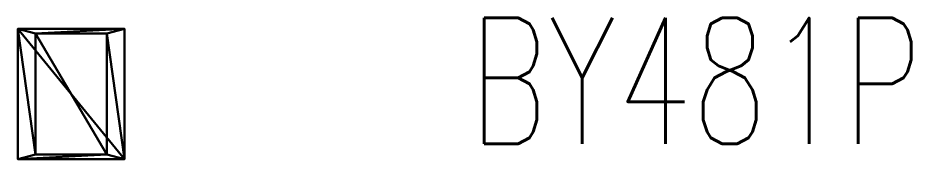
# Model space of a CAD drawing. Extents: x -8 to 729, y -363 to 534.
# Drawn here: x 445.885 to 449.995, y 90.893 to 91.543 of the extents above; entities that cross this region are included whole.
import ezdxf

# ---------------------------------------------------------------- set-up
doc = ezdxf.new("R2010")
doc.units = 0
doc.header["$LTSCALE"] = 0.8
doc.header["$MEASUREMENT"] = 0
doc.layers.get('0').update_dxf_attribs({"color": 3, "linetype": 'CONTINUOUS'})
doc.layers.add('Desenho base', color=7, linetype='CONTINUOUS')
doc.layers.add('DLX_BLD1_LUM', color=7, linetype='CONTINUOUS', true_color=0xffd400)
doc.styles.add('PEN', font='ROMANS.SHX', dxfattribs={"width": 0.7, "height": 1})

# ---------------------------------------------------------------- blocks, each defined once
blk = doc.blocks.new('6449_2_0')
mesh = blk.add_polyface()
corners = [(-0.245, 0.3), (-0.245, -0.3, -0.085), (-0.245, -0.3), (-0.245, -0.3, -0.085), (-0.245, 0.3), (-0.245, 0.3, -0.085), (-0.245, -0.3), (0.245, -0.3, -0.085), (0.245, -0.3), (0.245, -0.3, -0.085), (-0.245, -0.3), (-0.245, -0.3, -0.085), (0.245, -0.3), (0.245, 0.3, -0.085), (0.245, 0.3), (0.245, 0.3, -0.085), (0.245, -0.3), (0.245, -0.3, -0.085), (0.245, 0.3), (-0.245, 0.3, -0.085), (-0.245, 0.3), (-0.245, 0.3, -0.085), (0.245, 0.3), (0.245, 0.3, -0.085), (0.245, -0.3, -0.085), (0.164, 0.278, -0.085), (0.245, 0.3, -0.085), (0.245, 0.3, -0.085), (-0.164, 0.278, -0.085), (-0.245, 0.3, -0.085), (0.245, 0.3, -0.085), (0.164, 0.278, -0.085), (-0.164, 0.278, -0.085), (0.245, -0.3, -0.085), (0.164, -0.278, -0.085), (0.164, 0.278, -0.085), (-0.245, -0.3, -0.085), (0.164, -0.278, -0.085), (0.245, -0.3, -0.085), (-0.245, -0.3, -0.085), (-0.164, -0.278, -0.085), (0.164, -0.278, -0.085), (-0.245, 0.3, -0.085), (-0.164, -0.278, -0.085), (-0.245, -0.3, -0.085), (-0.164, -0.278, -0.085), (-0.245, 0.3, -0.085), (-0.164, 0.278, -0.085), (-0.245, 0.3), (0.245, -0.3), (0.245, 0.3), (0.245, -0.3), (-0.245, 0.3), (-0.245, -0.3)]
mesh.append_faces([[corners[k] for k in face] for face in [(0, 1, 2), (3, 4, 5), (6, 7, 8), (9, 10, 11), (12, 13, 14), (15, 16, 17), (18, 19, 20), (21, 22, 23), (24, 25, 26), (27, 28, 29), (30, 31, 32), (33, 34, 35), (36, 37, 38), (39, 40, 41), (42, 43, 44), (45, 46, 47), (48, 49, 50), (51, 52, 53)]])
blk = doc.blocks.new('6449_2_1')
mesh = blk.add_polyface()
corners = [(0.164, -0.278, -0.085), (-0.164, 0.278, -0.085), (0.164, 0.278, -0.085), (-0.164, 0.278, -0.085), (0.164, -0.278, -0.085), (-0.164, -0.278, -0.085)]
mesh.append_faces([[corners[k] for k in face] for face in [(0, 1, 2), (3, 4, 5)]])

msp = doc.modelspace()

# ---------------------------------------------------------------- block references
at = {"layer": 'DLX_BLD1_LUM', "rotation": 180}
for name in ['6449_2_0', '6449_2_0', '6449_2_1', '6449_2_1']:
    msp.add_blockref(name, (446.1296, 91.1928, 5.6), dxfattribs=at)

# ---------------------------------------------------------------- texts
at = {"layer": 'Desenho base', "linetype": 'Continuous', "style": 'PEN', "width": 0.7}
msp.add_text('BY481P', height=0.5797, dxfattribs=at).set_placement((447.9601, 90.9636, 7.299))

doc.saveas('drawing.dxf')
